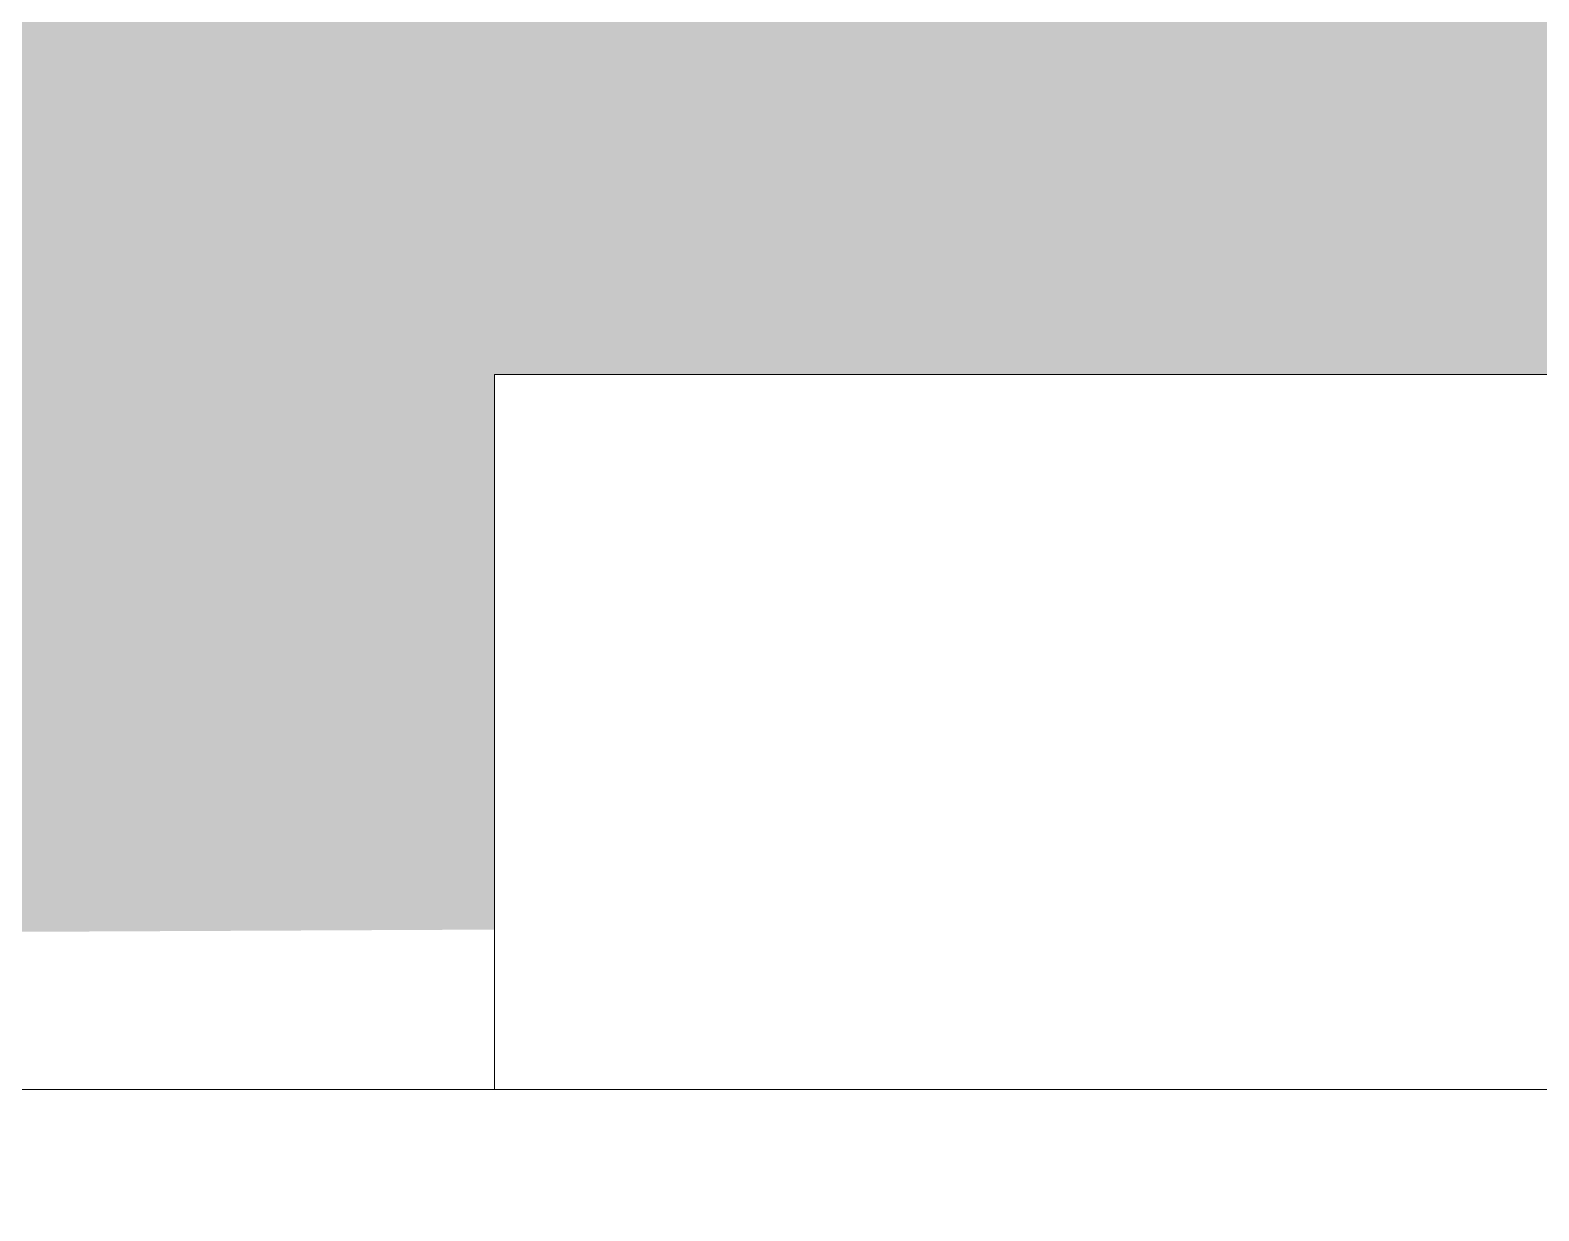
# Model space of a CAD drawing. Header units: millimetres. Extents: x -164500 to 426394, y -23753 to 102118.
# Drawn here: x 150596.93 to 150613.81, y 82438 to 82451.21 of the extents above; entities that cross this region are included whole.
import ezdxf

# ---------------------------------------------------------------- set-up
doc = ezdxf.new("R2010")
doc.units = ezdxf.units.MM
doc.layers.add('A-DOOR-1', color=7, linetype='Continuous', lineweight=5, true_color=0xc0c0c0)
doc.layers.add('A-DOOR-FRAM-1', color=7, linetype='Continuous', lineweight=5, true_color=0xc0c0c0)
doc.layers.add('A-WALL', color=7, linetype='Continuous', lineweight=5)
doc.layers.add('I-WALL', color=7, linetype='Continuous', lineweight=5)

# ---------------------------------------------------------------- blocks, each defined once
blk = doc.blocks.new('110_Дверь_СКБ_2Ст - Д-1 Лестничная клетка EIS60-24280000-Объем проектирования 2 этажа')
at = {"layer": 'A-DOOR-FRAM-1'}
for p, q in [((767.5, -110), (697.5, -110)), ((767.5, -118), (767.5, -110)), ((697.5, -118), (767.5, -118))]:
    blk.add_line(p, q, dxfattribs=at)
blk = doc.blocks.new('2floor')
at = {"layer": 'I-WALL'}
h = blk.add_hatch(dxfattribs=at)
h.set_pattern_fill('FP_191', color=256, style=0, pattern_type=2)
h.set_pattern_definition([(0, (148772.123, 0), (243.84, 60.96), [20.117, -162.763, 20.117, -162.763, -975.36]), (0, (148772.123, 0), (243.84, 60.96), [-365.76, 20.117, -345.643, 20.117, -162.763, -426.72]), (0, (148772.123, 0), (243.84, 60.96), [-914.4, 20.117, -101.803, 20.117, -284.683]), (120, (148863.563, 30.48), (-174.7129, 180.69163), [20.117, -162.763, 20.117, -162.763, -975.36]), (120, (148863.563, 30.48), (-174.7129, 180.69163), [-365.76, 20.117, -345.643, 20.117, -162.763, -426.72]), (120, (148863.563, 30.48), (-174.7129, 180.69163), [-914.4, 20.117, -101.803, 20.117, -284.683]), (240, (148894.043, 152.4), (-69.1271, -241.65163), [20.117, -162.763, 20.117, -162.763, -975.36]), (240, (148894.043, 152.4), (-69.1271, -241.65163), [-365.76, 20.117, -345.643, 20.117, -162.763, -426.72]), (240, (148894.043, 152.4), (-69.1271, -241.65163), [-914.4, 20.117, -101.803, 20.117, -284.683])])
h.paths.add_polyline_path([(159725.22, 7900), (162332.033, 7900), (162332.033, 7920), (155302.123, 7920), (155302.123, 7900), (159432.123, 7900)])
h.paths.add_polyline_path([(152502.123, 7900), (152802.123, 7900), (152802.123, 7920), (152057.123, 7920), (152057.123, 7908), (152112.123, 7908), (152112.123, 7900), (152497.877, 7900)])
h.paths.add_polyline_path([(168532.123, 7900), (168782.123, 7900), (168782.123, 7920), (163772.033, 7920), (163772.033, 7900), (168398.033, 7900)])
h.paths.add_polyline_path([(150223.552, 7900), (150602.123, 7901.789), (150602.123, 7908), (150657.123, 7908), (150657.123, 7920), (150042.123, 7920), (150042.123, 7900)])
h = blk.add_hatch(dxfattribs=at)
h.set_pattern_fill('FP_1', color=256, style=0, pattern_type=2)
h.set_pattern_definition([(45, (148772.12, 0), (-114.0493, 114.0493), []), (45, (148886.17, 0), (-114.0493, 114.0493), [201.612, -40.322, 6.706, -33.617])])
h.paths.add_polyline_path([(148882.123, 7680), (150657.123, 7680), (150657.123, 7900), (148882.123, 7900), (148882.123, 7773.19)])
h.paths.add_polyline_path([(152282.123, 7680), (152282.123, 7900), (152057.123, 7900), (152057.123, 7680), (152262.123, 7680)])
at = {"layer": 'A-WALL'}
blk.add_line((150022.123, 7900), (150602.123, 7900), dxfattribs=at)
at = {"layer": 'A-DOOR-1', "rotation": 180}
blk.add_blockref('110_Дверь_СКБ_2Ст - Д-1 Лестничная клетка EIS60-24280000-Объем проектирования 2 этажа', (151369.623, 7790), dxfattribs=at)

msp = doc.modelspace()

# ---------------------------------------------------------------- block references
msp.add_blockref('2floor', (0, 74539.358))

doc.saveas('drawing.dxf')
